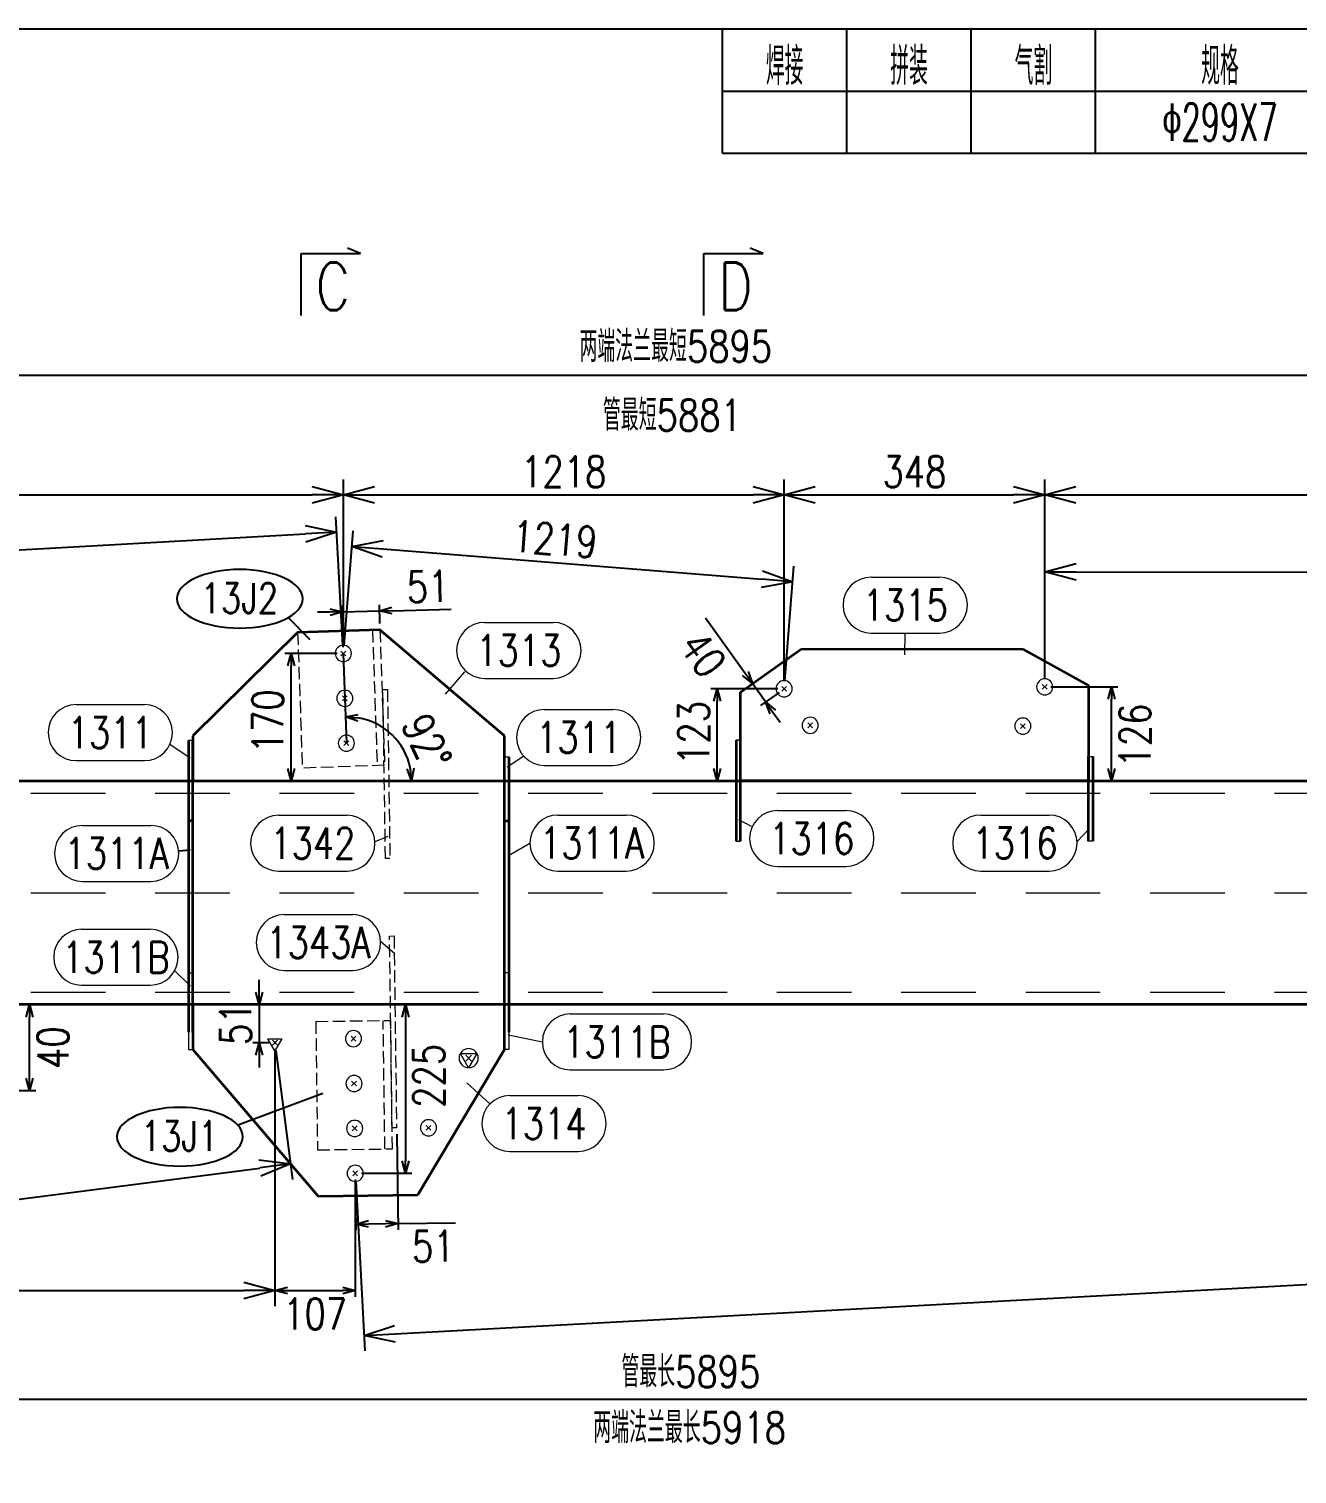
# Model space of a CAD drawing. Extents: x 154981 to 165753, y -86801 to -82885.
# Drawn here: x 157118.3 to 157220.3, y -83442.9 to -83326.7 of the extents above; entities that cross this region are included whole.
import ezdxf
from ezdxf.enums import TextEntityAlignment as Align

# ---------------------------------------------------------------- set-up
doc = ezdxf.new("R2010")
doc.units = 0
doc.header["$MEASUREMENT"] = 0
doc.linetypes.add('虚线', pattern=[2.75, 2, -0.75])
doc.linetypes.add('长虚线', pattern=[10, 6, -4])
doc.layers.get('0').update_dxf_attribs({"linetype": 'CONTINUOUS', "lineweight": 25})
doc.layers.get('Defpoints').update_dxf_attribs({"linetype": 'CONTINUOUS'})
doc.layers.add('4', color=7, linetype='CONTINUOUS', lineweight=25)
doc.layers.add('5', color=7, linetype='CONTINUOUS', lineweight=25)
doc.styles.add('DimFont', font='simplex.shx', dxfattribs={"width": 0.8, "bigfont": 'gbhzfs.shx'})
doc.styles.get("Standard").update_dxf_attribs({"font": 'simplex.shx', "width": 0.7, "height": 3, "bigfont": 'gbhzfs.shx'})
doc.dimstyles.new('DHDxfDimStyleOpen30', dxfattribs={"dimtxt": 2.5, "dimasz": 2.5, "dimexe": 1.25, "dimexo": 0.625, "dimtad": 2, "dimtxsty": 'DimFont', "dimblk": 'OPEN30', "dimblk1": 'OPEN30', "dimblk2": 'OPEN30', "dimcen": 2.5, "dimadec": 0, "dimazin": 0, "dimtfac": 1, "dimtmove": 0, "dimatfit": 3, "dimfxl": 0, "dimarcsym": 0})

# ---------------------------------------------------------------- blocks, each defined once
blk = doc.blocks.new('板孔25.5')
at = {"layer": '5', "color": 7, "linetype": 'Continuous', "lineweight": 13}
for p, q in [((0, 1), (-0.866, -0.5)), ((-0.3, -0.3), (0.3, 0.3)), ((0.3, -0.3), (-0.3, 0.3)), ((0.866, -0.5), (0, 1)), ((-0.866, -0.5), (0.866, -0.5))]:
    blk.add_line(p, q, dxfattribs=at)
blk.add_circle((0, 0), 1, dxfattribs=at)
blk = doc.blocks.new('板孔21.5')
at = {"layer": '5', "color": 7, "linetype": 'Continuous', "lineweight": 13}
for p, q in [((-0.3, -0.3), (0.3, 0.3)), ((0.3, -0.3), (-0.3, 0.3))]:
    blk.add_line(p, q, dxfattribs=at)
blk.add_circle((0, 0), 1, dxfattribs=at)
blk = doc.blocks.new('_OPEN30')
at = {"color": 0, "linetype": 'ByBlock', "lineweight": -2}
for p, q in [((-1, 0.268), (0, 0)), ((0, 0), (-1, -0.268)), ((0, 0), (-1, 0))]:
    blk.add_line(p, q, dxfattribs=at)
blk = doc.blocks.new('*D597')
at = {"layer": '5', "color": 3, "linetype": 'Continuous', "lineweight": -2}
for p, q in [((157117.3, -83405.16), (157118.9, -83405.16)), ((157118.4, -83411.08), (157118.4, -83406.16)), ((157115.15, -83412.08), (157118.9, -83412.08))]:
    blk.add_line(p, q, dxfattribs=at)
at = {"layer": 'Defpoints', "color": 0, "linetype": 'Continuous'}
for p in [(157116.8, -83405.16), (157118.4, -83405.16), (157114.65, -83412.08)]:
    blk.add_point(p, dxfattribs=at)
at = {"layer": '5', "color": 3, "linetype": 'Continuous', "lineweight": -2}
for p, rotation in [((157118.4, -83405.16), 90), ((157118.4, -83412.08), 270)]:
    blk.add_blockref('_OPEN30', p, dxfattribs=dict(at, rotation=rotation))
at = {"layer": '5', "color": 6, "linetype": 'Continuous', "lineweight": 18, "insert": (157120.28, -83408.62), "char_height": 2.5, "attachment_point": 5, "rotation": 90, "style": 'DimFont'}
blk.add_mtext('40', dxfattribs=at)
blk = doc.blocks.new('*D594')
at = {"layer": '5', "color": 3, "linetype": 'Continuous', "lineweight": -2}
for p, q in [((157175.95, -83378.53), (157172.76, -83374.06)), ((157177.61, -83378.57), (157176.12, -83379.63)), ((157177.58, -83380.81), (157176.53, -83379.34)), ((157178.66, -83380.04), (157177.17, -83381.1)), ((157178.16, -83381.63), (157178.74, -83382.44))]:
    blk.add_line(p, q, dxfattribs=at)
at = {"layer": 'Defpoints', "color": 0, "linetype": 'Continuous'}
for p in [(157178.02, -83378.28), (157176.53, -83379.34), (157179.07, -83379.75)]:
    blk.add_point(p, dxfattribs=at)
at = {"layer": '5', "color": 3, "linetype": 'Continuous', "lineweight": -2}
for p, rotation in [((157176.53, -83379.34), 305.5339162924776), ((157177.58, -83380.81), 125.5339162924775)]:
    blk.add_blockref('_OPEN30', p, dxfattribs=dict(at, rotation=rotation))
at = {"layer": '5', "color": 6, "linetype": 'Continuous', "lineweight": 18, "insert": (157172.54, -83376.98), "char_height": 2.5, "attachment_point": 5, "rotation": 305.5339, "style": 'DimFont'}
blk.add_mtext('40', dxfattribs=at)
blk = doc.blocks.new('*D587')
at = {"layer": '5', "color": 3, "linetype": 'Continuous', "lineweight": -2}
for p, q in [((157047.89, -83383.2), (157047.89, -83353.26)), ((157293.64, -83381.11), (157293.64, -83353.26)), ((157050.39, -83354.51), (157291.14, -83354.51))]:
    blk.add_line(p, q, dxfattribs=at)
at = {"layer": 'Defpoints', "color": 0, "linetype": 'Continuous'}
for p in [(157293.64, -83354.51), (157293.64, -83381.73), (157047.89, -83383.82)]:
    blk.add_point(p, dxfattribs=at)
at = {"layer": '5', "color": 3, "linetype": 'Continuous', "lineweight": -2, "xscale": 2.5, "yscale": 2.5, "zscale": 2.5, "rotation": 180}
blk.add_blockref('_OPEN30', (157047.89, -83354.51), dxfattribs=at)
at = {"layer": '5', "color": 3, "linetype": 'Continuous', "lineweight": -2, "xscale": 2.5, "yscale": 2.5, "zscale": 2.5}
blk.add_blockref('_OPEN30', (157293.64, -83354.51), dxfattribs=at)
at = {"layer": '5', "color": 6, "linetype": 'Continuous', "lineweight": 18, "insert": (157170.36, -83352.21), "char_height": 2.5, "attachment_point": 5, "style": 'DimFont'}
blk.add_mtext('两端法兰最短5895', dxfattribs=at)
blk = doc.blocks.new('*D586')
at = {"layer": '5', "color": 3, "linetype": 'Continuous', "lineweight": -2}
for p, q in [((157047.89, -83409.13), (157047.89, -83438.14)), ((157295.04, -83411.22), (157295.04, -83438.14)), ((157050.39, -83436.89), (157292.54, -83436.89))]:
    blk.add_line(p, q, dxfattribs=at)
at = {"layer": 'Defpoints', "color": 0, "linetype": 'Continuous'}
for p in [(157047.89, -83408.5), (157295.04, -83410.59), (157295.04, -83436.89)]:
    blk.add_point(p, dxfattribs=at)
at = {"layer": '5', "color": 3, "linetype": 'Continuous', "lineweight": -2, "xscale": 2.5, "yscale": 2.5, "zscale": 2.5, "rotation": 180}
blk.add_blockref('_OPEN30', (157047.89, -83436.89), dxfattribs=at)
at = {"layer": '5', "color": 3, "linetype": 'Continuous', "lineweight": -2, "xscale": 2.5, "yscale": 2.5, "zscale": 2.5}
blk.add_blockref('_OPEN30', (157295.04, -83436.89), dxfattribs=at)
at = {"layer": '5', "color": 6, "linetype": 'Continuous', "lineweight": 18, "insert": (157171.47, -83439.19), "char_height": 2.5, "attachment_point": 5, "style": 'DimFont'}
blk.add_mtext('两端法兰最长5918', dxfattribs=at)
blk = doc.blocks.new('板孔17.5')
at = {"layer": '5', "color": 7, "linetype": 'Continuous', "lineweight": 13}
for p, q in [((0, 1), (-0.866, -0.5)), ((-0.3, -0.3), (0.3, 0.3)), ((0.3, -0.3), (-0.3, 0.3)), ((0.866, -0.5), (0, 1)), ((-0.866, -0.5), (0.866, -0.5))]:
    blk.add_line(p, q, dxfattribs=at)
at = {"layer": '5', "color": 7, "linetype": 'Continuous', "lineweight": 0}
blk.add_circle((0, 0), 0.1, dxfattribs=at)
blk = doc.blocks.new('*D658')
at = {"layer": '5', "color": 3, "linetype": 'Continuous', "lineweight": -2}
for p, q in [((157295.07, -83411.22), (157295.81, -83424.88)), ((157144.62, -83419.36), (157145.36, -83433.02)), ((157147.79, -83431.64), (157293.25, -83423.77))]:
    blk.add_line(p, q, dxfattribs=at)
at = {"layer": 'Defpoints', "color": 0, "linetype": 'Continuous'}
for p in [(157295.04, -83410.59), (157144.58, -83418.73), (157295.75, -83423.63)]:
    blk.add_point(p, dxfattribs=at)
at = {"layer": '5', "color": 3, "linetype": 'Continuous', "lineweight": -2, "xscale": 2.5, "yscale": 2.5, "zscale": 2.5}
for p, rotation in [((157295.75, -83423.63), 3.09657050387453), ((157145.29, -83431.77), 183.0965705038745)]:
    blk.add_blockref('_OPEN30', p, dxfattribs=dict(at, rotation=rotation))
at = {"layer": '5', "color": 6, "linetype": 'Continuous', "lineweight": 18, "insert": (157225.16, -83429.33), "char_height": 2.5, "attachment_point": 5, "rotation": 3.0966, "line_spacing_factor": 0.6, "style": 'DimFont'}
blk.add_mtext('4010', dxfattribs=at)
blk = doc.blocks.new('*D654')
at = {"layer": '5', "color": 3, "linetype": 'Continuous', "lineweight": -2}
for p, q in [((157136.85, -83404.16), (157136.85, -83403.16)), ((157137.63, -83405.16), (157136.35, -83405.16)), ((157136.85, -83405.16), (157136.85, -83408.23)), ((157137.63, -83408.23), (157136.35, -83408.23)), ((157136.85, -83409.23), (157136.85, -83410.23))]:
    blk.add_line(p, q, dxfattribs=at)
at = {"layer": 'Defpoints', "color": 0, "linetype": 'Continuous'}
for p in [(157138.13, -83405.16), (157136.85, -83408.23), (157138.13, -83408.23)]:
    blk.add_point(p, dxfattribs=at)
at = {"layer": '5', "color": 3, "linetype": 'Continuous', "lineweight": -2}
for p, rotation in [((157136.85, -83405.16), 270), ((157136.85, -83408.23), 90)]:
    blk.add_blockref('_OPEN30', p, dxfattribs=dict(at, rotation=rotation))
at = {"layer": '5', "color": 6, "linetype": 'Continuous', "lineweight": 18, "insert": (157134.97, -83406.69), "char_height": 2.5, "attachment_point": 5, "rotation": 90, "line_spacing_factor": 0.6, "style": 'DimFont'}
blk.add_mtext('51', dxfattribs=at)
blk = doc.blocks.new('*D653')
at = {"layer": '5', "color": 3, "linetype": 'Continuous', "lineweight": -2}
for p, q in [((157145.08, -83405.16), (157149.13, -83405.16)), ((157148.63, -83406.16), (157148.63, -83417.73)), ((157145.08, -83418.73), (157149.13, -83418.73))]:
    blk.add_line(p, q, dxfattribs=at)
at = {"layer": 'Defpoints', "color": 0, "linetype": 'Continuous'}
for p in [(157144.58, -83405.16), (157144.58, -83418.73), (157148.63, -83418.73)]:
    blk.add_point(p, dxfattribs=at)
at = {"layer": '5', "color": 3, "linetype": 'Continuous', "lineweight": -2}
for p, rotation in [((157148.63, -83405.16), 90), ((157148.63, -83418.73), 270)]:
    blk.add_blockref('_OPEN30', p, dxfattribs=dict(at, rotation=rotation))
at = {"layer": '5', "color": 6, "linetype": 'Continuous', "lineweight": 18, "insert": (157150.5, -83410.89), "char_height": 2.5, "attachment_point": 5, "rotation": 90, "line_spacing_factor": 0.6, "style": 'DimFont'}
blk.add_mtext('225', dxfattribs=at)
blk = doc.blocks.new('*D650')
at = {"layer": '5', "color": 3, "linetype": 'Continuous', "lineweight": -2}
for p, q in [((157143.13, -83376.91), (157138.92, -83376.91)), ((157139.42, -83386.16), (157139.42, -83377.91)), ((157143.13, -83387.16), (157138.92, -83387.16))]:
    blk.add_line(p, q, dxfattribs=at)
at = {"layer": 'Defpoints', "color": 0, "linetype": 'Continuous'}
for p in [(157139.42, -83376.91), (157143.63, -83376.91), (157143.63, -83387.16)]:
    blk.add_point(p, dxfattribs=at)
at = {"layer": '5', "color": 3, "linetype": 'Continuous', "lineweight": -2}
for p, rotation in [((157139.42, -83376.91), 90), ((157139.42, -83387.16), 270)]:
    blk.add_blockref('_OPEN30', p, dxfattribs=dict(at, rotation=rotation))
at = {"layer": '5', "color": 6, "linetype": 'Continuous', "lineweight": 18, "insert": (157137.55, -83382.37), "char_height": 2.5, "attachment_point": 5, "rotation": 90, "line_spacing_factor": 0.6, "style": 'DimFont'}
blk.add_mtext('170', dxfattribs=at)
blk = doc.blocks.new('*D649')
at = {"layer": '5', "color": 3, "linetype": 'Continuous', "lineweight": -2}
for p, q in [((157178.57, -83379.75), (157173.18, -83379.75)), ((157173.68, -83386.16), (157173.68, -83380.75)), ((157178.57, -83387.16), (157173.18, -83387.16))]:
    blk.add_line(p, q, dxfattribs=at)
at = {"layer": 'Defpoints', "color": 0, "linetype": 'Continuous'}
for p in [(157173.68, -83379.75), (157179.07, -83379.75), (157179.07, -83387.16)]:
    blk.add_point(p, dxfattribs=at)
at = {"layer": '5', "color": 3, "linetype": 'Continuous', "lineweight": -2}
for p, rotation in [((157173.68, -83379.75), 90), ((157173.68, -83387.16), 270)]:
    blk.add_blockref('_OPEN30', p, dxfattribs=dict(at, rotation=rotation))
at = {"layer": '5', "color": 6, "linetype": 'Continuous', "lineweight": 18, "insert": (157171.8, -83383.31), "char_height": 2.5, "attachment_point": 5, "rotation": 90, "line_spacing_factor": 0.6, "style": 'DimFont'}
blk.add_mtext('123', dxfattribs=at)
blk = doc.blocks.new('*D648')
at = {"layer": '5', "color": 3, "linetype": 'Continuous', "lineweight": -2}
for p, q in [((157200.52, -83379.6), (157205.9, -83379.6)), ((157205.4, -83386.16), (157205.4, -83380.6)), ((157200.52, -83387.16), (157205.9, -83387.16))]:
    blk.add_line(p, q, dxfattribs=at)
at = {"layer": 'Defpoints', "color": 0, "linetype": 'Continuous'}
for p in [(157200.02, -83379.6), (157205.4, -83379.6), (157200.02, -83387.16)]:
    blk.add_point(p, dxfattribs=at)
at = {"layer": '5', "color": 3, "linetype": 'Continuous', "lineweight": -2}
for p, rotation in [((157205.4, -83379.6), 90), ((157205.4, -83387.16), 270)]:
    blk.add_blockref('_OPEN30', p, dxfattribs=dict(at, rotation=rotation))
at = {"layer": '5', "color": 6, "linetype": 'Continuous', "lineweight": 18, "insert": (157207.28, -83383.51), "char_height": 2.5, "attachment_point": 5, "rotation": 90, "line_spacing_factor": 0.6, "style": 'DimFont'}
blk.add_mtext('126', dxfattribs=at)
blk = doc.blocks.new('*D646')
at = {"layer": '5', "color": 3, "linetype": 'Continuous', "lineweight": -2}
for p, q in [((157138.21, -83408.85), (157139.55, -83419.22)), ((157081.28, -83416.23), (157082.62, -83426.6)), ((157084.94, -83425.04), (157136.91, -83418.31))]:
    blk.add_line(p, q, dxfattribs=at)
at = {"layer": 'Defpoints', "color": 0, "linetype": 'Continuous'}
for p in [(157138.13, -83408.23), (157081.2, -83415.61), (157139.39, -83417.98)]:
    blk.add_point(p, dxfattribs=at)
at = {"layer": '5', "color": 3, "linetype": 'Continuous', "lineweight": -2, "xscale": 2.5, "yscale": 2.5, "zscale": 2.5}
for p, rotation in [((157139.39, -83417.98), 7.38575095392795), ((157082.46, -83425.36), 187.3857509539279)]:
    blk.add_blockref('_OPEN30', p, dxfattribs=dict(at, rotation=rotation))
at = {"layer": '5', "color": 6, "linetype": 'Continuous', "lineweight": 18, "insert": (157110.03, -83423.68), "char_height": 2.5, "attachment_point": 5, "rotation": 7.3858, "line_spacing_factor": 0.6, "style": 'DimFont'}
blk.add_mtext('1117', dxfattribs=at)
blk = doc.blocks.new('*D645')
at = {"layer": '5', "color": 3, "linetype": 'Continuous', "lineweight": -2}
for p, q in [((157143.59, -83376.28), (157143.02, -83365.92)), ((157087.37, -83370.26), (157140.59, -83367.3)), ((157085.38, -83379.52), (157084.81, -83369.15))]:
    blk.add_line(p, q, dxfattribs=at)
at = {"layer": 'Defpoints', "color": 0, "linetype": 'Continuous'}
for p in [(157143.08, -83367.16), (157143.63, -83376.91), (157085.42, -83380.14)]:
    blk.add_point(p, dxfattribs=at)
at = {"layer": '5', "color": 3, "linetype": 'Continuous', "lineweight": -2, "xscale": 2.5, "yscale": 2.5, "zscale": 2.5}
for p, rotation in [((157143.08, -83367.16), 3.177230510807971), ((157084.88, -83370.39), 183.1772305108079)]:
    blk.add_blockref('_OPEN30', p, dxfattribs=dict(at, rotation=rotation))
at = {"layer": '5', "color": 6, "linetype": 'Continuous', "lineweight": 18, "insert": (157113.56, -83366.92), "char_height": 2.5, "attachment_point": 5, "rotation": 3.1772, "line_spacing_factor": 0.6, "style": 'DimFont'}
blk.add_mtext('1133', dxfattribs=at)
blk = doc.blocks.new('*D644')
at = {"layer": '5', "color": 3, "linetype": 'Continuous', "lineweight": -2}
for p, q in [((157143.68, -83376.29), (157144.42, -83367.05)), ((157146.81, -83368.5), (157177.27, -83370.94)), ((157179.12, -83379.13), (157179.86, -83369.89))]:
    blk.add_line(p, q, dxfattribs=at)
at = {"layer": 'Defpoints', "color": 0, "linetype": 'Continuous'}
for p in [(157179.76, -83371.14), (157143.63, -83376.91), (157179.07, -83379.75)]:
    blk.add_point(p, dxfattribs=at)
at = {"layer": '5', "color": 3, "linetype": 'Continuous', "lineweight": -2, "xscale": 2.5, "yscale": 2.5, "zscale": 2.5}
for p, rotation in [((157144.32, -83368.3), 175.4150406978412), ((157179.76, -83371.14), 355.4150406978412)]:
    blk.add_blockref('_OPEN30', p, dxfattribs=dict(at, rotation=rotation))
at = {"layer": '5', "color": 6, "linetype": 'Continuous', "lineweight": 18, "insert": (157160.63, -83367.72), "char_height": 2.5, "attachment_point": 5, "rotation": 355.415, "line_spacing_factor": 0.6, "style": 'DimFont'}
blk.add_mtext('1219', dxfattribs=at)
blk = doc.blocks.new('*D643')
at = {"layer": '5', "color": 3, "linetype": 'Continuous', "lineweight": -2}
for p, q in [((157200.03, -83378.97), (157200.04, -83369.09)), ((157283.66, -83379.14), (157283.68, -83369.26)), ((157202.54, -83370.34), (157281.18, -83370.5))]:
    blk.add_line(p, q, dxfattribs=at)
at = {"layer": 'Defpoints', "color": 0, "linetype": 'Continuous'}
for p in [(157283.68, -83370.51), (157200.02, -83379.6), (157283.66, -83379.77)]:
    blk.add_point(p, dxfattribs=at)
at = {"layer": '5', "color": 3, "linetype": 'Continuous', "lineweight": -2, "xscale": 2.5, "yscale": 2.5, "zscale": 2.5}
for p, rotation in [((157200.04, -83370.34), 179.8854621221516), ((157283.68, -83370.51), 359.8854621221516)]:
    blk.add_blockref('_OPEN30', p, dxfattribs=dict(at, rotation=rotation))
at = {"layer": '5', "color": 6, "linetype": 'Continuous', "lineweight": 18, "insert": (157242.55, -83368.55), "char_height": 2.5, "attachment_point": 5, "rotation": 359.8855, "line_spacing_factor": 0.6, "style": 'DimFont'}
blk.add_mtext('2272', dxfattribs=at)
blk = doc.blocks.new('*D641')
at = {"layer": '5', "color": 3, "linetype": 'Continuous', "lineweight": -2}
for p, q in [((157138.13, -83408.85), (157138.13, -83429.41)), ((157081.2, -83416.23), (157081.2, -83429.41)), ((157083.7, -83428.16), (157135.63, -83428.16))]:
    blk.add_line(p, q, dxfattribs=at)
at = {"layer": 'Defpoints', "color": 0, "linetype": 'Continuous'}
for p in [(157138.13, -83408.23), (157081.2, -83415.61), (157138.13, -83428.16)]:
    blk.add_point(p, dxfattribs=at)
at = {"layer": '5', "color": 3, "linetype": 'Continuous', "lineweight": -2, "xscale": 2.5, "yscale": 2.5, "zscale": 2.5, "rotation": 180}
blk.add_blockref('_OPEN30', (157081.2, -83428.16), dxfattribs=at)
at = {"layer": '5', "color": 3, "linetype": 'Continuous', "lineweight": -2, "xscale": 2.5, "yscale": 2.5, "zscale": 2.5}
blk.add_blockref('_OPEN30', (157138.13, -83428.16), dxfattribs=at)
at = {"layer": '5', "color": 6, "linetype": 'Continuous', "lineweight": 18, "insert": (157110.21, -83430.04), "char_height": 2.5, "attachment_point": 5, "line_spacing_factor": 0.6, "style": 'DimFont'}
blk.add_mtext('1110', dxfattribs=at)
blk = doc.blocks.new('*D640')
at = {"layer": '5', "color": 3, "linetype": 'Continuous', "lineweight": -2}
for p, q in [((157138.13, -83408.73), (157138.13, -83428.66)), ((157144.58, -83419.23), (157144.58, -83428.66)), ((157139.13, -83428.16), (157143.58, -83428.16))]:
    blk.add_line(p, q, dxfattribs=at)
at = {"layer": 'Defpoints', "color": 0, "linetype": 'Continuous'}
for p in [(157138.13, -83408.23), (157144.58, -83418.73), (157144.58, -83428.16)]:
    blk.add_point(p, dxfattribs=at)
at = {"layer": '5', "color": 3, "linetype": 'Continuous', "lineweight": -2, "rotation": 180}
blk.add_blockref('_OPEN30', (157138.13, -83428.16), dxfattribs=at)
at = {"layer": '5', "color": 3, "linetype": 'Continuous', "lineweight": -2}
blk.add_blockref('_OPEN30', (157144.58, -83428.16), dxfattribs=at)
at = {"layer": '5', "color": 6, "linetype": 'Continuous', "lineweight": 18, "insert": (157141.36, -83430.04), "char_height": 2.5, "attachment_point": 5, "line_spacing_factor": 0.6, "style": 'DimFont'}
blk.add_mtext('107', dxfattribs=at)
blk = doc.blocks.new('*D637')
at = {"layer": '5', "color": 3, "linetype": 'Continuous', "lineweight": -2}
for p, q in [((157085.42, -83379.51), (157085.42, -83362.91)), ((157143.63, -83376.28), (157143.63, -83362.91)), ((157087.92, -83364.16), (157141.13, -83364.16))]:
    blk.add_line(p, q, dxfattribs=at)
at = {"layer": 'Defpoints', "color": 0, "linetype": 'Continuous'}
for p in [(157143.63, -83364.16), (157143.63, -83376.91), (157085.42, -83380.14)]:
    blk.add_point(p, dxfattribs=at)
at = {"layer": '5', "color": 3, "linetype": 'Continuous', "lineweight": -2, "xscale": 2.5, "yscale": 2.5, "zscale": 2.5, "rotation": 180}
blk.add_blockref('_OPEN30', (157085.42, -83364.16), dxfattribs=at)
at = {"layer": '5', "color": 3, "linetype": 'Continuous', "lineweight": -2, "xscale": 2.5, "yscale": 2.5, "zscale": 2.5}
blk.add_blockref('_OPEN30', (157143.63, -83364.16), dxfattribs=at)
at = {"layer": '5', "color": 6, "linetype": 'Continuous', "lineweight": 18, "insert": (157114.16, -83362.29), "char_height": 2.5, "attachment_point": 5, "line_spacing_factor": 0.6, "style": 'DimFont'}
blk.add_mtext('1132', dxfattribs=at)
blk = doc.blocks.new('*D636')
at = {"layer": '5', "color": 3, "linetype": 'Continuous', "lineweight": -2}
for p, q in [((157143.63, -83376.28), (157143.63, -83362.91)), ((157179.07, -83379.13), (157179.07, -83362.91)), ((157146.13, -83364.16), (157176.57, -83364.16))]:
    blk.add_line(p, q, dxfattribs=at)
at = {"layer": 'Defpoints', "color": 0, "linetype": 'Continuous'}
for p in [(157179.07, -83364.16), (157143.63, -83376.91), (157179.07, -83379.75)]:
    blk.add_point(p, dxfattribs=at)
at = {"layer": '5', "color": 3, "linetype": 'Continuous', "lineweight": -2, "xscale": 2.5, "yscale": 2.5, "zscale": 2.5, "rotation": 180}
blk.add_blockref('_OPEN30', (157143.63, -83364.16), dxfattribs=at)
at = {"layer": '5', "color": 3, "linetype": 'Continuous', "lineweight": -2, "xscale": 2.5, "yscale": 2.5, "zscale": 2.5}
blk.add_blockref('_OPEN30', (157179.07, -83364.16), dxfattribs=at)
at = {"layer": '5', "color": 6, "linetype": 'Continuous', "lineweight": 18, "insert": (157161.35, -83362.29), "char_height": 2.5, "attachment_point": 5, "line_spacing_factor": 0.6, "style": 'DimFont'}
blk.add_mtext('1218', dxfattribs=at)
blk = doc.blocks.new('*D635')
at = {"layer": '5', "color": 3, "linetype": 'Continuous', "lineweight": -2}
for p, q in [((157179.07, -83379.13), (157179.07, -83362.91)), ((157200.02, -83378.97), (157200.02, -83362.91)), ((157181.57, -83364.16), (157197.52, -83364.16))]:
    blk.add_line(p, q, dxfattribs=at)
at = {"layer": 'Defpoints', "color": 0, "linetype": 'Continuous'}
for p in [(157200.02, -83364.16), (157179.07, -83379.75), (157200.02, -83379.6)]:
    blk.add_point(p, dxfattribs=at)
at = {"layer": '5', "color": 3, "linetype": 'Continuous', "lineweight": -2, "xscale": 2.5, "yscale": 2.5, "zscale": 2.5, "rotation": 180}
blk.add_blockref('_OPEN30', (157179.07, -83364.16), dxfattribs=at)
at = {"layer": '5', "color": 3, "linetype": 'Continuous', "lineweight": -2, "xscale": 2.5, "yscale": 2.5, "zscale": 2.5}
blk.add_blockref('_OPEN30', (157200.02, -83364.16), dxfattribs=at)
at = {"layer": '5', "color": 6, "linetype": 'Continuous', "lineweight": 18, "insert": (157189.55, -83362.29), "char_height": 2.5, "attachment_point": 5, "line_spacing_factor": 0.6, "style": 'DimFont'}
blk.add_mtext('348', dxfattribs=at)
blk = doc.blocks.new('*D634')
at = {"layer": '5', "color": 3, "linetype": 'Continuous', "lineweight": -2}
for p, q in [((157200.02, -83378.97), (157200.02, -83362.91)), ((157283.66, -83379.14), (157283.66, -83362.91)), ((157202.52, -83364.16), (157281.16, -83364.16))]:
    blk.add_line(p, q, dxfattribs=at)
at = {"layer": 'Defpoints', "color": 0, "linetype": 'Continuous'}
for p in [(157283.66, -83364.16), (157200.02, -83379.6), (157283.66, -83379.77)]:
    blk.add_point(p, dxfattribs=at)
at = {"layer": '5', "color": 3, "linetype": 'Continuous', "lineweight": -2, "xscale": 2.5, "yscale": 2.5, "zscale": 2.5, "rotation": 180}
blk.add_blockref('_OPEN30', (157200.02, -83364.16), dxfattribs=at)
at = {"layer": '5', "color": 3, "linetype": 'Continuous', "lineweight": -2, "xscale": 2.5, "yscale": 2.5, "zscale": 2.5}
blk.add_blockref('_OPEN30', (157283.66, -83364.16), dxfattribs=at)
at = {"layer": '5', "color": 6, "linetype": 'Continuous', "lineweight": 18, "insert": (157244.04, -83362.29), "char_height": 2.5, "attachment_point": 5, "line_spacing_factor": 0.6, "style": 'DimFont'}
blk.add_mtext('2272', dxfattribs=at)
blk = doc.blocks.new('*D633')
at = {"layer": '5', "color": 3, "linetype": 'Continuous', "lineweight": -2}
for p, q in [((157147.92, -83415.58), (157148.03, -83423.27)), ((157144.59, -83419.23), (157144.64, -83423.31)), ((157145.64, -83422.8), (157147.02, -83422.78)), ((157148.02, -83422.77), (157152.65, -83422.71))]:
    blk.add_line(p, q, dxfattribs=at)
at = {"layer": 'Defpoints', "color": 0, "linetype": 'Continuous'}
for p in [(157147.92, -83415.08), (157144.58, -83418.73), (157148.02, -83422.77)]:
    blk.add_point(p, dxfattribs=at)
at = {"layer": '5', "color": 3, "linetype": 'Continuous', "lineweight": -2}
for p, rotation in [((157144.64, -83422.81), 180.7555989852688), ((157148.02, -83422.77), 0.7555989852688249)]:
    blk.add_blockref('_OPEN30', p, dxfattribs=dict(at, rotation=rotation))
at = {"layer": '5', "color": 6, "linetype": 'Continuous', "lineweight": 18, "insert": (157150.86, -83424.6), "char_height": 2.5, "attachment_point": 5, "rotation": 0.7556, "line_spacing_factor": 0.6, "style": 'DimFont'}
blk.add_mtext('51', dxfattribs=at)
blk = doc.blocks.new('*D632')
at = {"layer": '5', "color": 3, "linetype": 'Continuous', "lineweight": -2}
for p, q in [((157143.61, -83376.41), (157143.54, -83373.06)), ((157146.56, -83374.5), (157146.53, -83372.99)), ((157147.54, -83373.47), (157152.3, -83373.36)), ((157142.55, -83373.58), (157141.55, -83373.6)), ((157143.55, -83373.56), (157146.54, -83373.49))]:
    blk.add_line(p, q, dxfattribs=at)
at = {"layer": 'Defpoints', "color": 0, "linetype": 'Continuous'}
for p in [(157146.54, -83373.49), (157146.57, -83375), (157143.63, -83376.91)]:
    blk.add_point(p, dxfattribs=at)
at = {"layer": '5', "color": 3, "linetype": 'Continuous', "lineweight": -2}
for p, rotation in [((157143.55, -83373.56), 1.276627779726249), ((157146.54, -83373.49), 181.2766277797262)]:
    blk.add_blockref('_OPEN30', p, dxfattribs=dict(at, rotation=rotation))
at = {"layer": '5', "color": 6, "linetype": 'Continuous', "lineweight": 18, "insert": (157150.44, -83371.53), "char_height": 2.5, "attachment_point": 5, "rotation": 1.2766, "line_spacing_factor": 0.6, "style": 'DimFont'}
blk.add_mtext('51', dxfattribs=at)
blk = doc.blocks.new('*D859')
at = {"layer": '5', "color": 3, "linetype": 'Continuous', "lineweight": -2}
blk.add_arc((157143.98, -83387.16), 5.14, 11.1586, 80.8055, dxfattribs=at)
at = {"layer": 'Defpoints', "color": 0, "linetype": 'Continuous'}
for p in [(157143.63, -83376.91), (157146.45, -83382.65), (157143.87, -83384.13), (157048.49, -83387.16), (157293.42, -83387.16)]:
    blk.add_point(p, dxfattribs=at)
at = {"layer": '5', "color": 3, "linetype": 'Continuous', "lineweight": -2}
for p, rotation in [((157143.8, -83382.02), 176.3848159835233), ((157149.12, -83387.16), 275.5792895346453)]:
    blk.add_blockref('_OPEN30', p, dxfattribs=dict(at, rotation=rotation))
at = {"layer": '5', "color": 6, "linetype": 'Continuous', "lineweight": 18, "insert": (157150.33, -83384.03), "char_height": 2.5, "attachment_point": 5, "rotation": 296.2715, "style": 'DimFont'}
blk.add_mtext('92°', dxfattribs=at)
blk = doc.blocks.new('CTDHK')
at = {"color": 0, "linetype": 'Continuous'}
blk.add_line((0, 210), (297, 210), dxfattribs=at)

msp = doc.modelspace()

# ---------------------------------------------------------------- linework, layer by layer
at = {"color": 3, "linetype": 'Continuous'}
for p, q in [((157145.01129, -83344.73299), (157143.95676, -83344.31448)), ((157177.38984, -83344.73299), (157176.33531, -83344.31448)), ((157140.2298, -83349.71429), (157140.23209, -83344.73299)), ((157140.23209, -83344.73299), (157145.01129, -83344.73299)), ((157172.61064, -83344.73299), (157177.38984, -83344.73299)), ((157172.61064, -83349.71429), (157172.61064, -83344.73299)), ((157140.95055, -83375.81638), (157139.18296, -83374.00928)), ((157143.62541, -83376.90868), (157143.87301, -83384.12851)), ((157130.41056, -83392.78841), (157131.31774, -83392.70064)), ((157135.08385, -83414.84998), (157141.97405, -83412.27178))]:
    msp.add_line(p, q, dxfattribs=at)
at = {"color": 3, "linetype": 'Continuous', "extrusion": (0, 0, -1)}
for centre in [(157135.30184, -83372.51416), (157130.48919, -83415.78651)]:
    msp.add_ellipse(centre, major_axis=(-5.06423, 0), ratio=0.465595314, dxfattribs=at)
at = {"layer": '4', "color": 1, "linetype": 'Continuous', "lineweight": 25}
for p, q in [((157174.11666, -83336.66733), (157174.11666, -83326.66733)), ((157184.11666, -83336.66733), (157184.11666, -83326.66733)), ((157194.11666, -83336.66733), (157194.11666, -83326.66733)), ((157204.11666, -83336.66733), (157204.11666, -83326.66733)), ((157174.11666, -83331.66733), (157321.11666, -83331.66733)), ((157174.11666, -83336.66733), (157321.11666, -83336.66733))]:
    msp.add_line(p, q, dxfattribs=at)
at = {"layer": '4', "color": 1, "linetype": 'Continuous', "lineweight": 18}
msp.add_lwpolyline([(157024.11666, -83326.66733), (157024.11666, -83536.66733), (157321.11666, -83536.66733), (157321.11666, -83326.66733)], close=True, dxfattribs=at)
at = {"layer": '5', "color": 3, "linetype": 'Continuous', "lineweight": 18}
for p, q in [((157186.05862, -83370.77143), (157191.55862, -83370.77143)), ((157154.98851, -83374.41274), (157160.48851, -83374.41274)), ((157186.05862, -83375.27143), (157191.55862, -83375.27143)), ((157188.78575, -83377.02169), (157188.80862, -83375.27143)), ((157151.8509, -83380.19177), (157153.40225, -83378.38844)), ((157154.98851, -83378.91274), (157160.48851, -83378.91274)), ((157122.13688, -83381.0301), (157127.63688, -83381.0301)), ((157159.79933, -83381.4165), (157165.29933, -83381.4165)), ((157131.31856, -83385.33216), (157129.67832, -83384.23011)), ((157122.13688, -83385.5301), (157127.63688, -83385.5301)), ((157156.79135, -83386.02652), (157158.14091, -83385.13991)), ((157159.79933, -83385.9165), (157165.29933, -83385.9165)), ((157178.53963, -83389.54436), (157184.03963, -83389.54436)), ((157122.64653, -83390.74615), (157128.14653, -83390.74615)), ((157138.42154, -83389.92721), (157143.92154, -83389.92721)), ((157160.87766, -83389.91157), (157166.37766, -83389.91157)), ((157176.45684, -83390.84272), (157175.42897, -83390.30155)), ((157194.87766, -83389.91157), (157200.37766, -83389.91157)), ((157147.19782, -83391.6256), (157146.16878, -83392.06585)), ((157203.58525, -83391.0252), (157202.62464, -83392.04498)), ((157156.90958, -83393.16121), (157158.62766, -83392.16157)), ((157178.53963, -83394.04436), (157184.03963, -83394.04436)), ((157122.64653, -83395.24615), (157128.14653, -83395.24615)), ((157138.42154, -83394.42721), (157143.92154, -83394.42721)), ((157160.87766, -83394.41157), (157166.37766, -83394.41157)), ((157194.87766, -83394.41157), (157200.37766, -83394.41157)), ((157138.87766, -83397.91157), (157144.37766, -83397.91157)), ((157122.58494, -83399.10097), (157128.08494, -83399.10097)), ((157147.75762, -83401.08051), (157146.6267, -83400.09564)), ((157131.32446, -83403.67386), (157130.02271, -83402.38343)), ((157138.87766, -83402.41157), (157144.37766, -83402.41157)), ((157122.58494, -83403.60097), (157128.08494, -83403.60097)), ((157161.87766, -83405.91157), (157169.37766, -83405.91157)), ((157156.87688, -83407.60375), (157159.62766, -83408.16157)), ((157161.87766, -83410.41157), (157169.37766, -83410.41157)), ((157153.5627, -83411.446), (157155.41661, -83413.13999)), ((157157.01511, -83412.47787), (157162.51511, -83412.47787)), ((157157.01511, -83416.97787), (157162.51511, -83416.97787))]:
    msp.add_line(p, q, dxfattribs=at)
at = {"layer": '5', "color": 7, "linetype": 'Continuous', "lineweight": 35}
for p, q in [((157139.95359, -83375.22751), (157131.5255, -83383.54953)), ((157146.57178, -83375.00055), (157139.95359, -83375.22751)), ((157156.57528, -83383.54953), (157146.57178, -83375.00055)), ((157180.46674, -83376.53179), (157198.27455, -83376.55619)), ((157198.27455, -83376.55619), (157203.53233, -83379.48824)), ((157175.56779, -83387.16157), (157175.56779, -83380.03056)), ((157203.53233, -83379.48824), (157203.53233, -83387.16157)), ((157131.1643, -83383.89996), (157131.1643, -83392.0238)), ((157131.5255, -83383.54953), (157131.5255, -83387.16157)), ((157131.5255, -83392.0238), (157131.5255, -83383.89996)), ((157156.57528, -83387.16157), (157156.57528, -83383.54953)), ((157175.20659, -83383.88552), (157175.20659, -83392.0238)), ((157175.56779, -83392.0238), (157175.56779, -83383.88552)), ((157156.57528, -83392.0238), (157156.57528, -83385.22841)), ((157156.93648, -83385.22841), (157156.93648, -83392.0238)), ((157203.53233, -83392.0238), (157203.53233, -83385.20776)), ((157203.89354, -83385.20776), (157203.89354, -83392.0238)), ((157048.49372, -83387.16157), (157293.4208, -83387.16157)), ((157131.5255, -83387.16157), (157156.57528, -83387.16157)), ((157203.53233, -83387.16157), (157175.56779, -83387.16157)), ((157131.1643, -83390.37633), (157131.1643, -83407.36847)), ((157131.5255, -83390.37633), (157131.1643, -83390.37633)), ((157131.5255, -83407.36847), (157131.5255, -83390.37633)), ((157156.57528, -83407.36847), (157156.57528, -83390.37633)), ((157156.57528, -83390.37633), (157156.93648, -83390.37633)), ((157156.93648, -83390.37633), (157156.93648, -83407.36847)), ((157294.29429, -83405.16157), (157048.49372, -83405.16157)), ((157156.57528, -83405.16157), (157131.5255, -83405.16157)), ((157131.5255, -83405.16157), (157131.5255, -83408.77361)), ((157156.57528, -83408.77361), (157156.57528, -83405.16157)), ((157131.5255, -83408.77361), (157141.59736, -83420.57771)), ((157149.60957, -83420.47206), (157156.57528, -83408.77361)), ((157141.59736, -83420.57771), (157149.60957, -83420.47206))]:
    msp.add_line(p, q, dxfattribs=at)
at = {"layer": '5', "color": 2, "linetype": '虚线', "lineweight": 18, "ltscale": 0.5}
for p, q in [((157139.95359, -83375.22751), (157140.32759, -83386.13312)), ((157145.97453, -83375.02103), (157146.34852, -83385.92664)), ((157146.57178, -83375.00055), (157146.94577, -83385.90616)), ((157147.01273, -83393.40408), (157146.80985, -83379.80682)), ((157147.17096, -83379.79877), (157147.37385, -83393.39603)), ((157146.94577, -83385.90616), (157140.32759, -83386.13312)), ((157147.54546, -83415.0804), (157147.34186, -83399.64267)), ((157147.70303, -83399.63791), (157147.90663, -83415.07563)), ((157141.41188, -83406.51213), (157147.43143, -83406.43276)), ((157141.41188, -83406.51213), (157141.54815, -83416.84602)), ((157146.96715, -83416.77456), (157146.83088, -83406.44068)), ((157147.56769, -83416.76665), (157147.43143, -83406.43276)), ((157141.54815, -83416.84602), (157147.56769, -83416.76665))]:
    msp.add_line(p, q, dxfattribs=at)
at = {"layer": '5', "color": 4, "linetype": 'Continuous', "lineweight": 35}
msp.add_line((157175.56779, -83380.03056), (157180.46674, -83376.53179), dxfattribs=at)
at = {"layer": '5', "color": 7, "linetype": '虚线', "lineweight": 18}
for p, q in [((157146.80985, -83379.80682), (157147.17096, -83379.79877)), ((157131.5255, -83383.89996), (157131.1643, -83383.89996)), ((157175.56779, -83383.88552), (157175.20659, -83383.88552)), ((157156.57528, -83385.22841), (157156.93648, -83385.22841)), ((157203.53233, -83385.20776), (157203.89354, -83385.20776)), ((157175.20659, -83392.0238), (157175.56779, -83392.0238)), ((157203.89354, -83392.0238), (157203.53233, -83392.0238)), ((157147.37385, -83393.39603), (157147.01273, -83393.40408)), ((157147.34186, -83399.64267), (157147.70303, -83399.63791)), ((157131.1643, -83402.60555), (157131.5255, -83402.60555)), ((157156.93648, -83402.60555), (157156.57528, -83402.60555)), ((157131.1643, -83404.1804), (157131.1643, -83408.76201)), ((157131.5255, -83404.1804), (157131.1643, -83404.1804)), ((157131.5255, -83408.76201), (157131.5255, -83404.1804)), ((157156.57528, -83408.76201), (157156.57528, -83404.1804)), ((157156.93648, -83404.1804), (157156.93648, -83408.76201)), ((157131.1643, -83408.76201), (157131.5255, -83408.76201)), ((157156.93648, -83408.76201), (157156.57528, -83408.76201)), ((157147.90663, -83415.07563), (157147.54546, -83415.0804))]:
    msp.add_line(p, q, dxfattribs=at)
at = {"layer": '5', "color": 7, "linetype": '长虚线', "lineweight": 18}
for p, q in [((157048.49372, -83388.16157), (157293.4208, -83388.16157)), ((157048.49372, -83404.16157), (157294.29429, -83404.16157))]:
    msp.add_line(p, q, dxfattribs=at)
at = {"layer": '5', "color": 56, "linetype": '长虚线', "lineweight": 18}
msp.add_line((157048.49372, -83396.16157), (157294.29429, -83396.16157), dxfattribs=at)
at = {"layer": '5', "color": 3, "linetype": 'Continuous', "lineweight": 18}
for centre, start, end in [((157186.05862, -83373.02143), 90, 270), ((157191.55862, -83373.02143), 270, 90), ((157154.98851, -83376.66274), 90, 270), ((157160.48851, -83376.66274), 270, 90), ((157122.13688, -83383.2801), 90, 270), ((157127.63688, -83383.2801), 270, 90), ((157159.79933, -83383.6665), 90, 270), ((157165.29933, -83383.6665), 270, 90), ((157178.53963, -83391.79436), 90, 270), ((157184.03963, -83391.79436), 270, 90), ((157122.64653, -83392.99615), 90, 270), ((157128.14653, -83392.99615), 270, 90), ((157138.42154, -83392.17721), 90, 270), ((157143.92154, -83392.17721), 270, 90), ((157160.87766, -83392.16157), 90, 270), ((157166.37766, -83392.16157), 270, 90), ((157194.87766, -83392.16157), 90, 270), ((157200.37766, -83392.16157), 270, 90), ((157138.87766, -83400.16157), 90, 270), ((157144.37766, -83400.16157), 270, 90), ((157122.58494, -83401.35097), 90, 270), ((157128.08494, -83401.35097), 270, 90), ((157161.87766, -83408.16157), 90, 270), ((157169.37766, -83408.16157), 270, 90), ((157157.01511, -83414.72787), 90, 270), ((157162.51511, -83414.72787), 270, 90)]:
    msp.add_arc(centre, 2.25, start, end, dxfattribs=at)

# ---------------------------------------------------------------- block references
at = {"color": 2, "linetype": 'Continuous'}
msp.add_blockref('CTDHK', (157024.11666, -83536.66733), dxfattribs=at)
at = {"layer": '5', "color": 7, "linetype": 'Continuous', "lineweight": 35, "rotation": 180}
for name, p, xscale, yscale, zscale in [('板孔21.5', (157143.62541, -83376.90868), -0.6499999999941792, 0.6499999999941792, 0.65), ('板孔21.5', (157179.0669, -83379.75087), -0.6499999999941792, 0.6499999999941792, 0.65), ('板孔21.5', (157200.02382, -83379.59955), -0.6499999999941792, 0.6499999999941792, 0.65), ('板孔21.5', (157143.74921, -83380.51859), -0.6499999999941792, 0.6499999999941792, 0.65), ('板孔21.5', (157181.16616, -83382.69024), -0.6499999999941792, 0.6499999999941792, 0.65), ('板孔21.5', (157198.2646, -83382.75422), -0.6499999999941792, 0.6499999999941792, 0.65), ('板孔21.5', (157143.87301, -83384.12851), -0.6499999999941792, 0.6499999999941792, 0.65), ('板孔17.5', (157138.12876, -83408.22712), -0.6499999999941792, 0.6499999999941792, 0.65), ('板孔21.5', (157144.44044, -83407.89698), -0.6499999999941792, 0.6499999999941792, 0.65), ('板孔25.5', (157153.70346, -83409.47091), -0.768000000010943, 0.7679999999963911, 0.768), ('板孔21.5', (157144.48807, -83411.50871), -0.6499999999941792, 0.6499999999941792, 0.65), ('板孔21.5', (157144.53569, -83415.12044), -0.6499999999941792, 0.6499999999941792, 0.65), ('板孔21.5', (157150.47801, -83415.06701), -0.6499999999941792, 0.6499999999941792, 0.65), ('板孔21.5', (157144.58332, -83418.73216), -0.6499999999941792, 0.6499999999941792, 0.65)]:
    msp.add_blockref(name, p, dxfattribs=dict(at, xscale=xscale, yscale=yscale, zscale=zscale))

# ---------------------------------------------------------------- texts
at = {"layer": '4', "color": 1, "linetype": 'Continuous', "lineweight": 25}
for s, width, p in [('焊接', 0.7, (157179.11666, -83329.66733)), ('拼装', 0.7, (157189.11666, -83329.66733)), ('气割', 0.7, (157199.11666, -83329.66733)), ('规格', 0.7, (157214.11666, -83329.66733)), ('Φ299X7', 0.6, (157214.11666, -83334.16733))]:
    msp.add_text(s, height=3, dxfattribs=dict(at, width=width)).set_placement(p, align=Align.MIDDLE_CENTER)
at = {"layer": '5', "color": 2, "linetype": 'Continuous', "lineweight": 18, "width": 0.8}
for s, p in [('C', (157142.7766, -83345.45794)), ('D', (157175.15515, -83345.45794))]:
    msp.add_text(s, height=3.84912, dxfattribs=at).set_placement(p, align=Align.TOP_CENTER)
at = {"layer": '5', "color": 6, "linetype": 'Continuous', "lineweight": 18, "width": 0.8}
for s, p in [('管最短5881', (157170.08293, -83357.74153)), ('1315', (157188.80862, -83373.02143)), ('1313', (157157.73851, -83376.66274)), ('1311', (157124.88688, -83383.2801)), ('1311', (157162.54933, -83383.6665)), ('1316', (157181.28963, -83391.79436)), ('1311A', (157125.39653, -83392.99615)), ('1342', (157141.17154, -83392.17721)), ('1311A', (157163.62766, -83392.16157)), ('1316', (157197.62766, -83392.16157)), ('1343A', (157141.62766, -83400.16157)), ('1311B', (157125.33494, -83401.35097)), ('1311B', (157165.62766, -83408.16157)), ('1314', (157159.76511, -83414.72787)), ('管最长5895', (157171.57578, -83434.68931))]:
    msp.add_text(s, height=2.5, dxfattribs=at).set_placement(p, align=Align.MIDDLE_CENTER)
at = {"layer": '5', "color": 2, "linetype": 'Continuous', "lineweight": 18, "width": 0.8}
for s, p in [('13J2', (157135.26246, -83372.45814)), ('13J1', (157130.4498, -83415.73049))]:
    msp.add_text(s, height=2.4, dxfattribs=at).set_placement(p, align=Align.MIDDLE_CENTER)

# ---------------------------------------------------------------- dimensions: what is measured, and where the dimension line sits
at = {"layer": '5', "color": 3, "linetype": 'Continuous', "lineweight": 18}
for base, p1, p2, text, override, picture, middle in [((157293.63942, -83354.50677), (157047.89172, -83383.82044), (157293.63942, -83381.73039), '两端法兰最短5895', {"dimclrd": 3, "dimclre": 3, "dimclrt": 6}, '*D587', (157170.36035, -83354.50677)), ((157143.62541, -83364.16157), (157085.41895, -83380.13972), (157143.62541, -83376.90868), '1132', {"dimtxt": 2.5, "dimclrd": 3, "dimclre": 3, "dimclrt": 6}, '*D637', (157114.15689, -83364.16157)), ((157179.0669, -83364.16157), (157143.62541, -83376.90868), (157179.0669, -83379.75087), '1218', {"dimtxt": 2.5, "dimclrd": 3, "dimclre": 3, "dimclrt": 6}, '*D636', (157161.34615, -83364.16157)), ((157200.02382, -83364.16157), (157179.0669, -83379.75087), (157200.02382, -83379.59955), '348', {"dimtxt": 2.5, "dimclrd": 3, "dimclre": 3, "dimclrt": 6}, '*D635', (157189.54536, -83364.16157)), ((157283.66232, -83364.16157), (157200.02382, -83379.59955), (157283.66232, -83379.76675), '2272', {"dimtxt": 2.5, "dimclrd": 3, "dimclre": 3, "dimclrt": 6}, '*D634', (157244.037, -83364.16157)), ((157138.12876, -83428.16157), (157081.19858, -83415.60666), (157138.12876, -83408.22712), '1110', {"dimtxt": 2.5, "dimclrd": 3, "dimclre": 3, "dimclrt": 6}, '*D641', (157110.21109, -83428.16157)), ((157144.58332, -83428.16157), (157138.12876, -83408.22712), (157144.58332, -83418.73216), '107', {"dimasz": 1, "dimexe": 0.5, "dimexo": 0.5, "dimclrd": 3, "dimclre": 3, "dimclrt": 6}, '*D640', (157141.35604, -83428.16157))]:
    dim = msp.add_linear_dim(base=base, p1=p1, p2=p2, text=text, dimstyle='DHDxfDimStyleOpen30', override=override, dxfattribs=at)
    dim.commit()
    dim.dimension.update_dxf_attribs({"geometry": picture, "text_midpoint": middle, "dimtype": 160})
for base, p1, p2, angle, text, override, picture, middle, dimtype in [((157143.08444, -83367.16317), (157085.41895, -83380.13972), (157143.62541, -83376.90868), 3.1772305, '1133', {"dimtxt": 2.5, "dimclrd": 3, "dimclre": 3, "dimclrt": 6}, '*D645', (157113.65909, -83368.79658), 161), ((157179.75764, -83371.13744), (157143.62541, -83376.90868), (157179.0669, -83379.75087), 355.4150407, '1219', {"dimtxt": 2.5, "dimclrd": 3, "dimclre": 3, "dimclrt": 6}, '*D644', (157160.47613, -83369.59118), 161), ((157283.68084, -83370.50623), (157200.02382, -83379.59955), (157283.66232, -83379.76675), 359.8854621, '2272', {"dimtxt": 2.5, "dimclrd": 3, "dimclre": 3, "dimclrt": 6}, '*D643', (157242.54473, -83370.424), 161), ((157146.53816, -83373.49203), (157143.62541, -83376.90868), (157146.57178, -83375.00055), 1.2766278, '51', {"dimasz": 1, "dimexe": 0.5, "dimexo": 0.5, "dimclrd": 3, "dimclre": 3, "dimclrt": 6}, '*D632', (157150.48358, -83373.4041), 160), ((157176.5313, -83379.34243), (157179.0669, -83379.75087), (157178.01727, -83378.28118), 125.5339163, '40', {"dimasz": 1, "dimexe": 0.5, "dimexo": 0.5, "dimclrd": 3, "dimclre": 3, "dimclrt": 6}, '*D594', (157174.06473, -83375.88875), 161), ((157139.42081, -83376.90868), (157143.62541, -83387.16157), (157143.62541, -83376.90868), 90, '170', {"dimasz": 1, "dimexe": 0.5, "dimexo": 0.5, "dimclrd": 3, "dimclre": 3, "dimclrt": 6}, '*D650', (157139.42081, -83382.36627), 161), ((157173.67676, -83379.75087), (157179.0669, -83387.16157), (157179.0669, -83379.75087), 90, '123', {"dimasz": 1, "dimexe": 0.5, "dimexo": 0.5, "dimclrd": 3, "dimclre": 3, "dimclrt": 6}, '*D649', (157173.67676, -83383.30638), 161), ((157205.40053, -83379.59955), (157200.02382, -83387.16157), (157200.02382, -83379.59955), 90, '126', {"dimasz": 1, "dimexe": 0.5, "dimexo": 0.5, "dimclrd": 3, "dimclre": 3, "dimclrt": 6}, '*D648', (157205.40053, -83383.51012), 161), ((157136.84878, -83408.22712), (157138.12876, -83405.16157), (157138.12876, -83408.22712), 270, '51', {"dimasz": 1, "dimexe": 0.5, "dimexo": 0.5, "dimclrd": 3, "dimclre": 3, "dimclrt": 6}, '*D654', (157136.84878, -83406.69434), 161), ((157148.62564, -83418.73216), (157144.58332, -83405.16157), (157144.58332, -83418.73216), 270, '225', {"dimasz": 1, "dimexe": 0.5, "dimexo": 0.5, "dimclrd": 3, "dimclre": 3, "dimclrt": 6}, '*D653', (157148.62564, -83410.88659), 161), ((157139.39358, -83417.98474), (157081.19858, -83415.60666), (157138.12876, -83408.22712), 7.385751, '1117', {"dimtxt": 2.5, "dimclrd": 3, "dimclre": 3, "dimclrt": 6}, '*D646', (157109.79279, -83421.82173), 161), ((157295.74551, -83423.63364), (157144.58332, -83418.73216), (157295.04002, -83410.59275), 3.0965705, '4010', {"dimtxt": 2.5, "dimclrd": 3, "dimclre": 3, "dimclrt": 6}, '*D658', (157225.06263, -83427.45744), 161), ((157148.01881, -83422.7668), (157144.58332, -83418.73216), (157147.91737, -83415.07549), 0.755599, '51', {"dimasz": 1, "dimexe": 0.5, "dimexo": 0.5, "dimclrd": 3, "dimclre": 3, "dimclrt": 6}, '*D633', (157150.83404, -83422.72967), 160)]:
    dim = msp.add_linear_dim(base=base, p1=p1, p2=p2, angle=angle, text=text, dimstyle='DHDxfDimStyleOpen30', override=override, dxfattribs=at)
    dim.commit()
    dim.dimension.update_dxf_attribs({"geometry": picture, "text_midpoint": middle, "dimtype": dimtype})
dim = msp.add_angular_dim_2l(base=(157146.44598, -83382.65017), line1=((157048.49372, -83387.16157), (157293.4208, -83387.16157)), line2=((157143.62541, -83376.90868), (157143.87301, -83384.12851)), dimstyle='DHDxfDimStyleOpen30', override={"dimasz": 1, "dimexe": 0.5, "dimexo": 0.5, "dimclrd": 3, "dimclre": 3, "dimclrt": 6}, dxfattribs=at)
dim.commit()
dim.dimension.update_dxf_attribs({"geometry": '*D859', "text_midpoint": (157148.58861, -83384.88524), "dimtype": 162})
dim = msp.add_linear_dim(base=(157118.4004, -83405.16157), p1=(157114.65392, -83412.08216), p2=(157116.80177, -83405.16157), angle=270, text='40', dimstyle='DHDxfDimStyleOpen30', override={"dimasz": 1, "dimexe": 0.5, "dimexo": 0.5, "dimclrd": 3, "dimclre": 3, "dimclrt": 6}, dxfattribs=at)
dim.commit()
dim.dimension.update_dxf_attribs({"geometry": '*D597', "text_midpoint": (157120.2754, -83408.62187)})
dim = msp.add_linear_dim(base=(157295.04002, -83436.89225), p1=(157047.89172, -83408.50271), p2=(157295.04002, -83410.59275), text='两端法兰最长5918', dimstyle='DHDxfDimStyleOpen30', override={"dimclrd": 3, "dimclre": 3, "dimclrt": 6}, dxfattribs=at)
dim.commit()
dim.dimension.update_dxf_attribs({"geometry": '*D586', "text_midpoint": (157171.46587, -83439.1883)})

doc.saveas('drawing.dxf')
